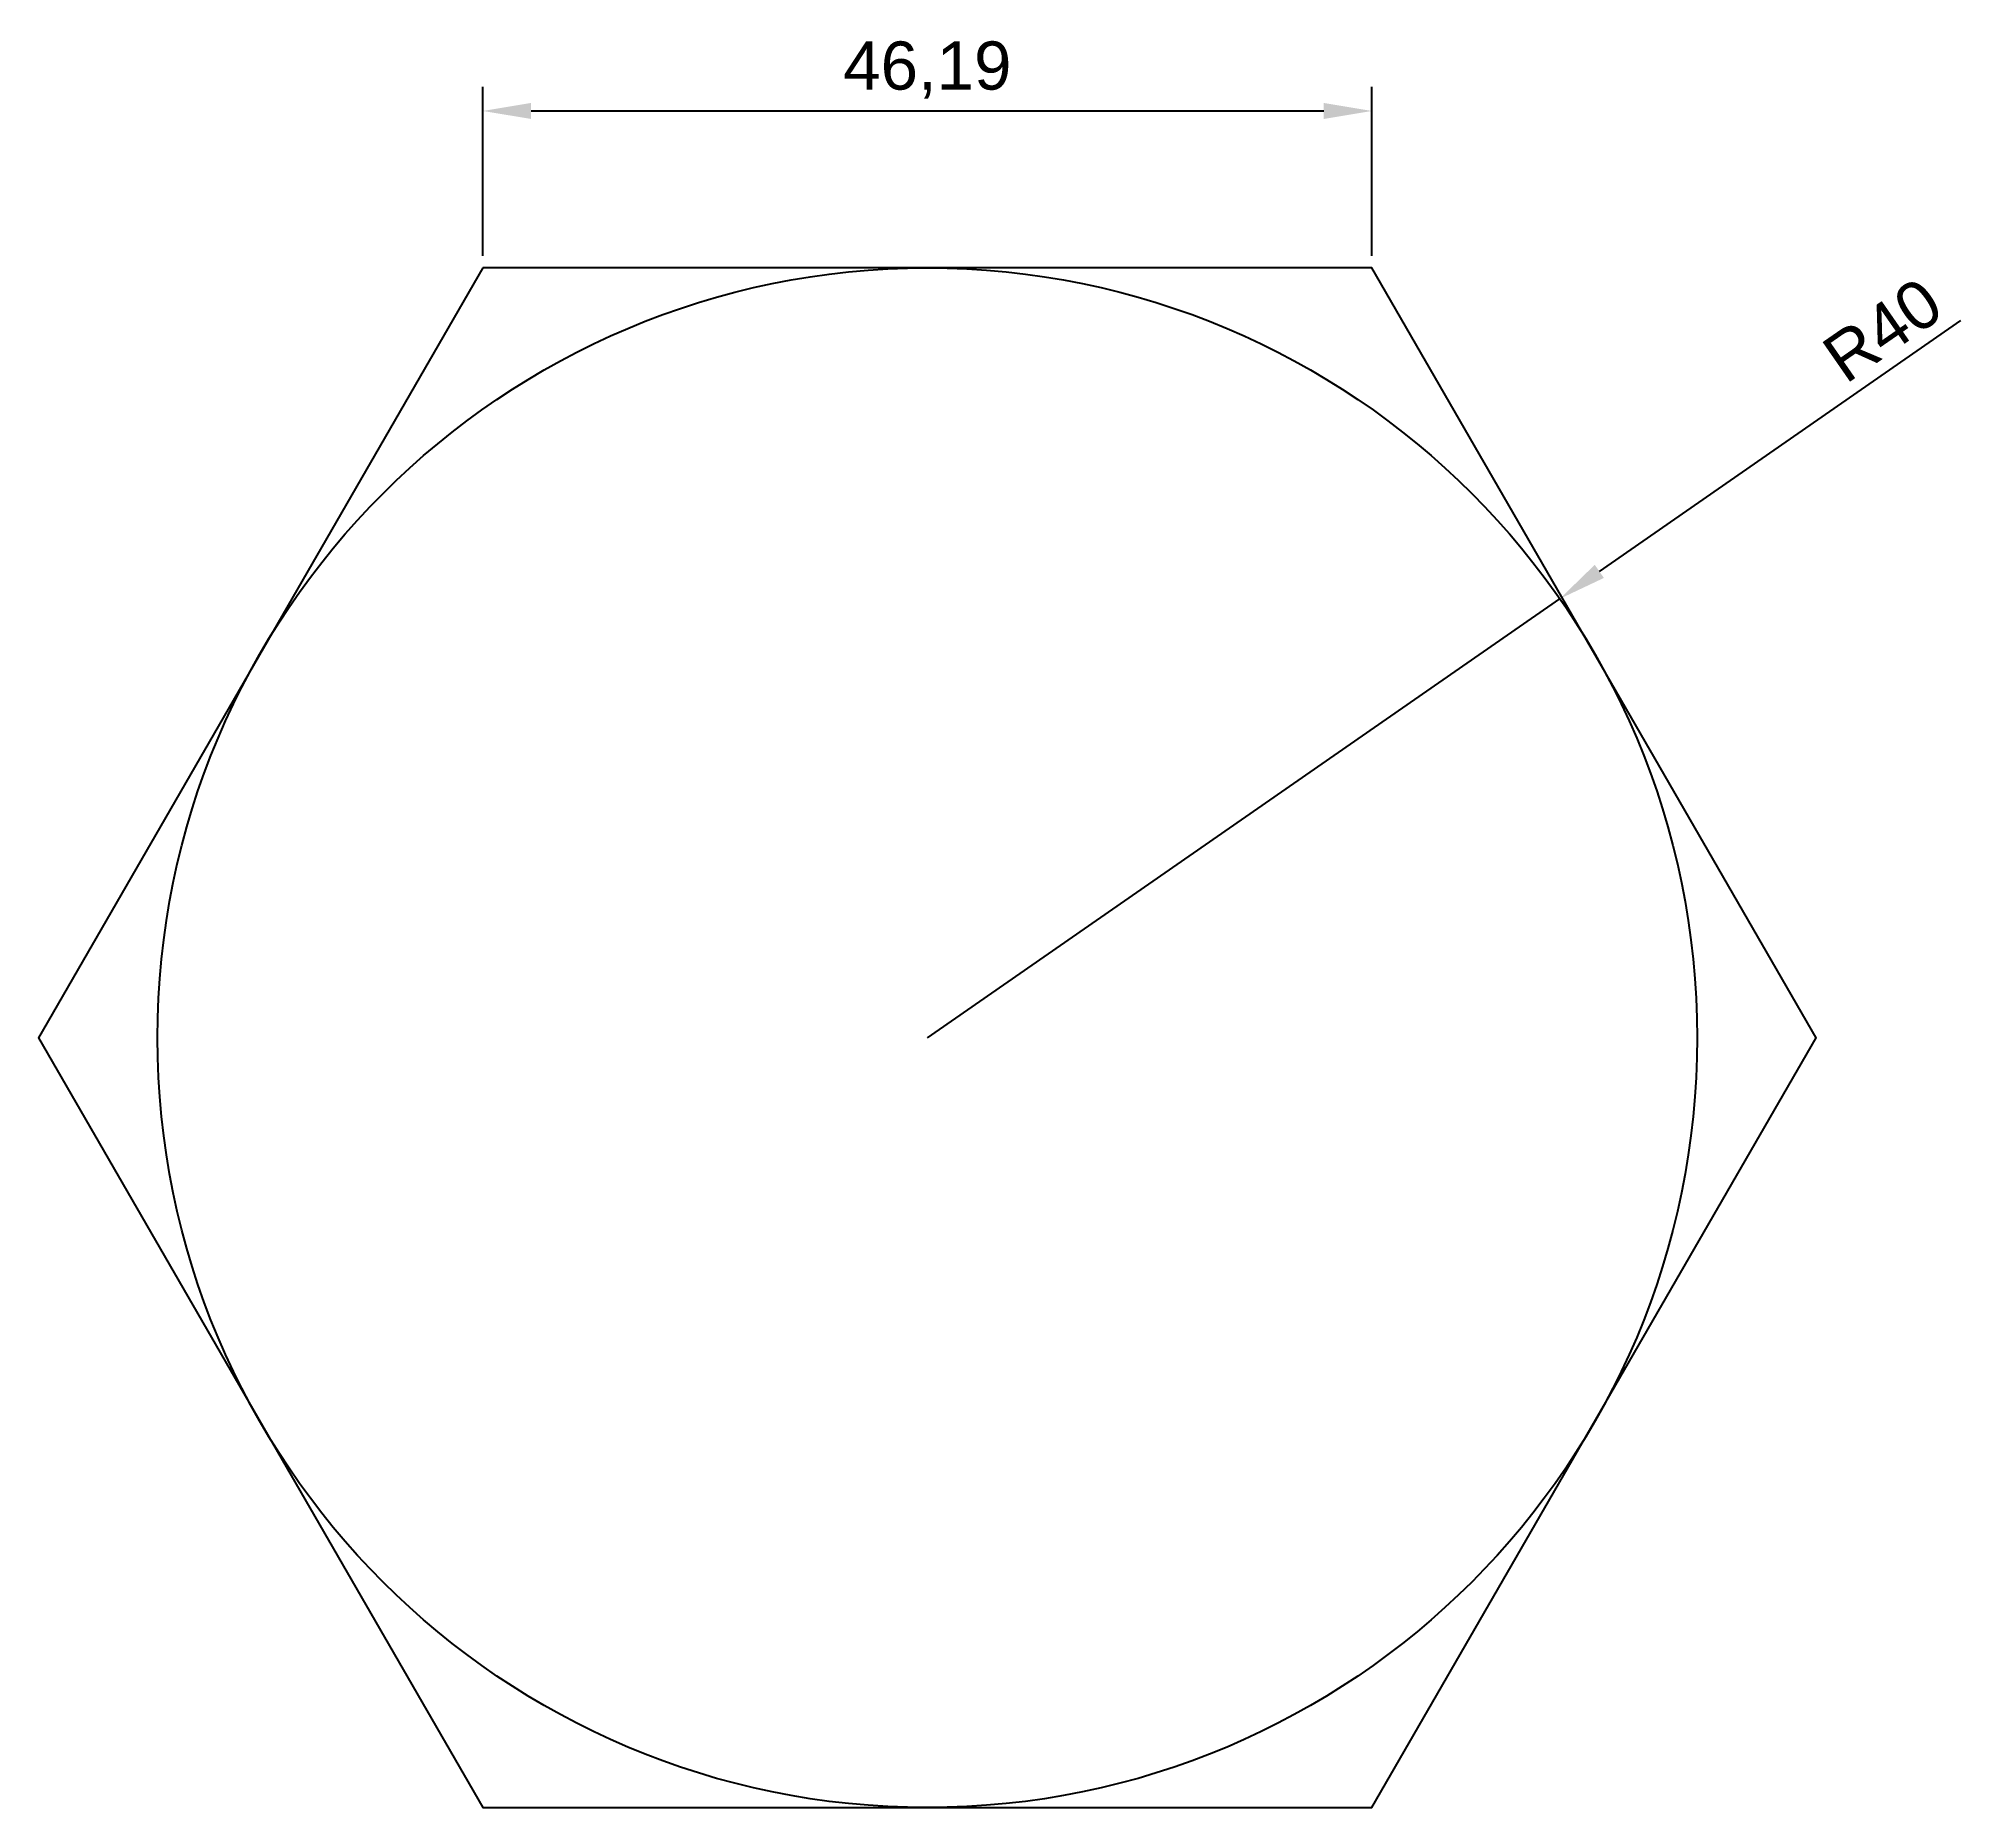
# Model space of a CAD drawing. Header units: millimetres. Extents: x 2907.4 to 3007.3, y 1960 to 2052.
import ezdxf

# ---------------------------------------------------------------- set-up
doc = ezdxf.new("R2010")
doc.units = ezdxf.units.MM
doc.styles.get("Standard").update_dxf_attribs({"font": 'arial.ttf'})
doc.dimstyles.new('ISO-25', dxfattribs={"dimtxt": 2.5, "dimasz": 2.5, "dimexe": 1.25, "dimexo": 0.625, "dimtad": 1, "dimtxsty": 'Standard', "dimcen": 2.5, "dimadec": 0, "dimazin": 0, "dimtfac": 1, "dimtmove": 0, "dimatfit": 3, "dimfxl": 1, "dimarcsym": 0})

# ---------------------------------------------------------------- blocks, each defined once
blk = doc.blocks.new('*D2')
at = {"color": 0, "lineweight": -2, "transparency": 16777216}
for p, q in [((2930.488, 2040.674), (2930.488, 2049.454)), ((2976.676, 2040.674), (2976.676, 2049.454)), ((2932.988, 2048.204), (2974.176, 2048.204))]:
    blk.add_line(p, q, dxfattribs=at)
at = {"color": 0, "transparency": 16777216}
for points in [[(2932.988, 2048.621), (2932.988, 2047.788), (2930.488, 2048.204)], [(2974.176, 2048.621), (2974.176, 2047.788), (2976.676, 2048.204)]]:
    blk.add_solid(points, dxfattribs=at)
at = {"layer": 'Defpoints', "color": 0, "transparency": 16777216}
for p in [(2976.676, 2048.204), (2930.488, 2040.049), (2976.676, 2040.049)]:
    blk.add_point(p, dxfattribs=at)
at = {"color": 0, "transparency": 16777216, "insert": (2953.582, 2050.332), "char_height": 2.5, "attachment_point": 5}
blk.add_mtext('46,19', dxfattribs=at)
blk = doc.blocks.new('*D3')
at = {"color": 0, "lineweight": -2, "transparency": 16777216}
for p, q in [((3007.267, 2037.308), (2988.497, 2024.281)), ((2953.582, 2000.049), (2986.443, 2022.856))]:
    blk.add_line(p, q, dxfattribs=at)
at = {"color": 0, "transparency": 16777216}
blk.add_solid([(2988.259, 2024.623), (2988.734, 2023.939), (2986.443, 2022.856)], dxfattribs=at)
at = {"layer": 'Defpoints', "color": 0, "transparency": 16777216}
for p in [(2986.443, 2022.856), (2953.582, 2000.049)]:
    blk.add_point(p, dxfattribs=at)
at = {"color": 0, "transparency": 16777216, "insert": (3003.219, 2036.814), "char_height": 2.5, "attachment_point": 5, "rotation": 34.76262}
blk.add_mtext('R40', dxfattribs=at)

msp = doc.modelspace()

# ---------------------------------------------------------------- linework, layer by layer
msp.add_lwpolyline([(2930.488, 2040.049), (2907.394, 2000.049), (2930.488, 1960.049), (2976.676, 1960.049), (2999.77, 2000.049), (2976.676, 2040.049)], close=True)
msp.add_circle((2953.582, 2000.049), 40)

# ---------------------------------------------------------------- dimensions: what is measured, and where the dimension line sits
at = {"color": 40, "true_color": 0xf8d731}
dim = msp.add_linear_dim(base=(2976.676, 2048.204), p1=(2930.488, 2040.049), p2=(2976.676, 2040.049), dimstyle='ISO-25', dxfattribs=at)
dim.commit()
dim.dimension.update_dxf_attribs({"geometry": '*D2', "text_midpoint": (2953.582, 2050.332)})
dim = msp.add_radius_dim(center=(2953.582, 2000.049), mpoint=(2986.443, 2022.856), dimstyle='ISO-25', dxfattribs=at)
dim.commit()
dim.dimension.update_dxf_attribs({"geometry": '*D3', "text_midpoint": (3004.303, 2035.252), "dimtype": 164})

doc.saveas('drawing.dxf')
